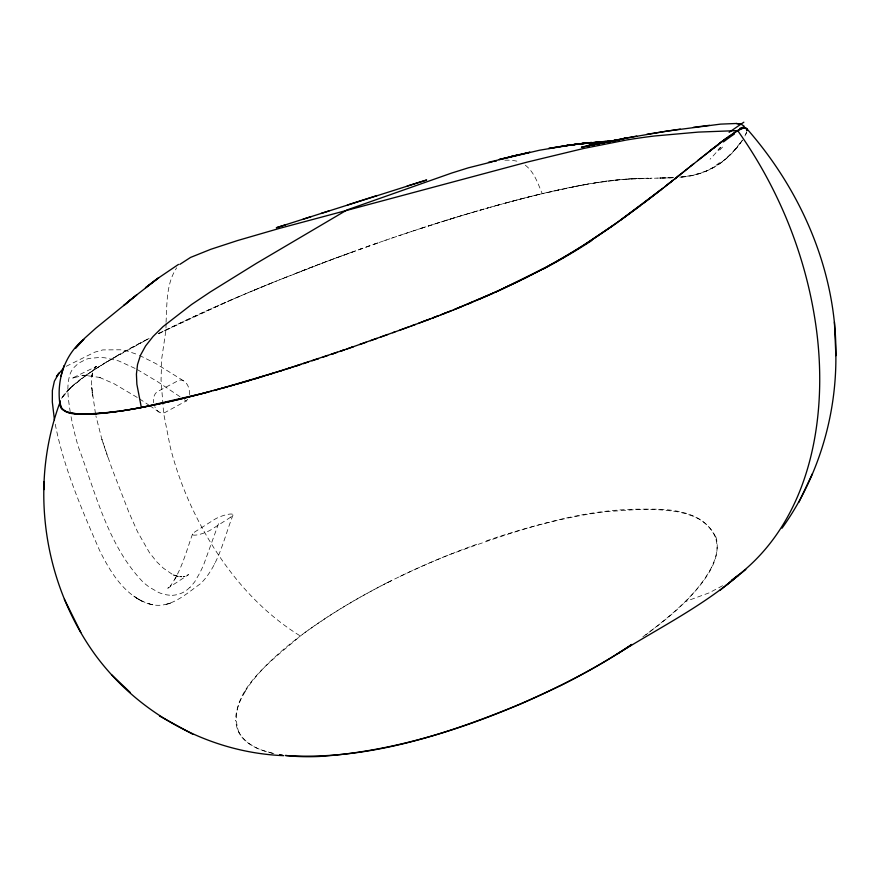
<?xml version="1.0" encoding="UTF-8"?>
<svg xmlns="http://www.w3.org/2000/svg" width="880" height="880" viewBox="0 0 880 880"><rect width="100%" height="100%" fill="white"/><g stroke="black" fill="none" stroke-linecap="round" stroke-linejoin="round"><path stroke-width="0.66" stroke-dasharray="4.4 3.3" d="M166.045 323.598L165.968 329.956L161.667 358.996L161.051 380.039L163.625 413.237L170.291 447.194A284.526 221.452 56.6 0 0 189.255 501.864C213.279 555.269 249.876 604.901 300.289 635.954C354.618 595.848 416.009 566.148 479.391 543.29M166.056 322.333C167.057 304.018 166.067 283.69 176.704 267.795M239.063 732.974C224.301 692.307 274.67 658.878 300.289 635.954M746.702 132.033L745.712 134.541M218.515 523.699L203.764 564.487A251.658 170.885 61.9 0 1 199.837 572.891L194.711 581.823L190.014 587.499M192.544 534.028C186.153 551.694 181.489 570.691 170.28 586.102L171.072 585.233L167.761 588.269L188.661 574.618L183.139 576.686L185.075 576.323L179.773 576.708L181.852 576.763L173.415 574.992L178.277 576.51L172.447 574.409L163.394 568.216L156.662 561.715L149.457 552.618L137.621 531.949L128.81 512.127L111.529 467.401L101.915 439.472L107.789 457.127M233.002 515.053C223.861 538.219 218.9 565.235 200.761 583.539C186.395 593.538 170.225 609.323 150.898 604.384C125.543 597.366 110.572 572.616 99.616 550.462C81.719 509.366 63.624 467.621 55.088 423.401M746.724 131.923L744.832 136.213M214.258 564.212L214.632 563.431M711.546 567.325C696.52 595.496 670.89 616.033 645.788 634.821M174.504 579.843L176.682 575.817L176.264 576.598M245.212 691.515L242.242 696.729A299.475 95.469 -17.6 0 0 235.697 720.775M742.577 140.008L736.538 147.983M736.087 148.522L728.629 156.343M642.796 636.9C669.889 616.671 751.377 555.632 700.964 520.08C693.55 515.746 685.212 513.293 676.83 511.665C598.763 500.467 520.597 528.902 448.426 555.038A292.248 91.146 -17.3 0 0 402.787 575.135L397.804 577.522M70.378 387.904L61.556 398.42C71.313 383.889 86.9 374.759 101.222 365.277M728.101 156.838C716.914 167.684 702.097 174.317 686.719 176.396M69.916 388.333L85.789 375.551A458.194 64.944 -17.5 0 1 96.074 368.566L116.259 356.257M71.093 387.233L84.018 376.827A459.624 65.164 -17.5 0 1 100.023 366.036M721.501 162.404L732.457 152.537L742.39 140.294C728.706 161.227 705.705 175.879 680.482 177.155M722.623 585.717L708.994 592.922L685.531 601.491M102.476 364.496L105.028 362.923M103.631 363.781L111.232 359.194A518.881 74.481 -17.3 0 1 149.787 338.085M66.242 366.3L94.611 352.22L102.784 349.91L120.406 349.789L126.907 350.944L137.368 354.486M106.326 362.142L149.116 338.415M159.104 333.355L227.711 301.466M387.97 582.395L392.865 579.942M229.713 300.597L233.739 298.848M238.194 296.934L224.983 302.654A521.664 74.91 -17.3 0 0 165.979 329.945A521.73 74.932 -17.3 0 0 158.73 333.542M235.763 297.979L239.833 296.23M237.6 297.187L244.123 294.404M241.89 295.361L246.004 293.612M243.991 294.47L256.927 289.036A453.596 63.558 -17.4 0 1 276.672 280.94L310.299 267.696A356.554 47.927 -17.6 0 1 378.917 242.539M248.072 292.732L252.241 290.983M254.331 290.114L275.627 281.369M284.328 277.871L286.528 276.991M295.361 273.504L299.805 271.755M302.049 270.886L306.537 269.148M308.792 268.268L313.335 266.53M315.612 265.661L320.199 263.912M322.498 263.043L327.107 261.305M330.132 260.172L274.307 281.897A457.699 64.24 -17.4 0 0 250.096 291.885M329.428 260.436L376.761 243.309M334.059 258.709L338.712 256.982M341.044 256.124L345.73 254.408M348.073 253.55L352.803 251.834M359.942 249.26L362.329 248.402M367.125 246.697L369.523 245.85M373.945 244.299L380.171 242.121M379.192 242.462L386.397 239.965M384.043 240.779L386.474 239.943M385.836 240.163L392.722 237.809M391.358 238.271L393.8 237.435M392.612 237.842L399.597 235.477M398.706 235.774L401.159 234.949M398.805 235.741L420.112 228.668A241.318 30.701 -17.7 0 1 486.497 208.318L499.576 204.666M403.623 234.124L411.136 231.616M411.026 231.649L425.909 226.787M420.937 228.404L455.785 217.404M428.395 225.984L430.881 225.192M433.378 224.4L438.35 222.816M440.847 222.035L443.333 221.254M450.802 218.933L445.83 220.473M453.475 218.108L473.165 212.19M458.271 216.645L460.757 215.897M465.267 214.544L488.334 207.812M475.64 211.475L478.104 210.749M480.579 210.034L483.043 209.319M485.496 208.615L487.96 207.922M490.402 207.229L517.693 199.804A206.338 25.806 -17.7 0 1 579.04 185.691M495.286 205.854L507.364 202.543M509.751 201.905L523.952 198.176A214.225 26.895 -17.7 0 1 540.056 194.183L581.262 185.273M575.784 186.318L602.569 181.698L591.701 183.403M579.051 185.691L588.83 183.898M582.45 185.053L585.981 184.404M587.136 184.195L590.568 183.601M593.087 183.172L622.875 179.366L658.647 178.068M603.559 181.555L606.606 181.137M686.081 176.495L679.602 177.243M607.607 181.005L623.216 179.333M613.085 180.334L633.248 178.695M679.899 177.21L692.901 175.274L706.904 170.863A647.9 202.95 71.6 0 0 721.083 161.293M624.899 179.212L627.363 179.036M628.166 178.981L630.553 178.838M631.334 178.794L632.115 178.75M632.885 178.706L633.644 178.673M673.068 177.683L669.13 177.837M634.403 178.64L638.847 178.453M673.475 177.661L664.543 177.958M672.595 177.705L657.063 178.09M634.909 178.607L636.559 178.541M638.176 178.486L645.216 178.277M639.573 178.431L640.299 178.409M641.014 178.387L641.718 178.365M668.481 177.859L666.512 177.914M642.433 178.354L643.137 178.332M643.83 178.31L650.672 178.178M665.852 177.936L663.234 177.991M661.925 178.013L662.585 178.002M647.284 178.244L647.966 178.222M662.332 178.002L663.795 177.98M659.956 178.046L661.276 178.024M650.529 178.178L652.025 178.156M659.406 178.046L660.869 178.024M504.845 160.193L511.467 160.171L518.023 161.37M169.598 595.166L168.3 595.067A41.866 29.15 57.4 0 1 158.664 592.482L149.534 587.268A58.465 40.876 57.7 0 1 142.956 581.999C107.69 545.16 95.689 493.053 78.232 446.512A245.344 182.479 59 0 1 75.57 436.931A252.725 188.386 59 0 1 72.369 423.445L70.576 414.194M137.236 397.441L114.092 383.757L98.648 377.047L100.705 377.564L84.447 375.331L86.482 375.254L81.719 375.507L84.161 375.243L72.424 378.07L96.426 366.41L94.633 367.752L96.47 366.036C88.99 372.889 92.235 386.507 92.499 396.132L91.729 387.508L95.612 414.634M87.23 375.562L85.052 375.265L90.299 376.002M273.878 753.456C256.872 750.409 236.731 740.289 235.763 720.753M272.492 753.28L260.051 749.518A233.299 74.371 -18.2 0 1 239.184 732.93M148.907 603.801L152.812 604.78L147.07 603.35M139.502 355.41L156.002 363.671L184.074 381.128M135.091 368.423L118.668 360.921L104.951 357.808A147.202 102.784 59.1 0 0 99.308 357.533L89.441 358.358A53.361 37.554 61.3 0 0 86.053 359.348L78.485 363.253L73.359 368.082A36.652 25.74 61.7 0 0 70.125 373.989C65.934 386.617 68.541 400.213 70.367 413.039M137.291 369.578L158.059 381.986L180.169 396.836M139.491 398.871L148.61 404.899M149.655 405.614L159.049 412.06M184.327 399.74L186.406 401.192M525.294 165.198C534.358 172.084 537.922 183.59 542.223 193.666A207.185 25.927 -17.7 0 1 575.773 186.329M715.781 537.086C697.213 499.664 640.508 510.18 606.87 511.511A184.745 54.714 -17.4 0 0 560.307 519.706L540.595 524.458A218.9 65.923 -17.4 0 0 484.572 541.497M102.025 439.857L95.887 415.866M505.109 203.159A207.229 25.938 -17.7 0 1 542.234 193.655M232.298 299.464A518.628 74.404 -17.3 0 0 166.001 329.945A518.881 74.481 -17.3 0 0 157.905 333.96M116.248 356.257A521.73 74.932 -17.3 0 1 149.919 338.008M189.343 394.691A11.088 7.48 78.7 0 0 186.373 383.284A11.088 7.48 78.7 0 0 178.255 380.622L157.674 391.512A11.231 7.678 78.8 0 0 153.648 402.699M187.682 399.267A11.088 7.48 78.7 0 1 185.471 401.335L165.033 412.467A11.231 7.678 78.8 0 1 154.759 406.67M189.871 587.323A51.942 36.201 57.7 0 1 169.653 595.386M722.513 147.092A315.37 42.834 -32.3 0 1 719.796 150.007M602.668 181.654A232.914 29.436 -17.7 0 1 613.184 180.29M61.578 398.343A368.555 51.678 -17.8 0 1 70.026 388.3M244.937 691.581A366.993 118.206 -16.9 0 1 300.443 635.943A366.432 117.821 -16.9 0 1 387.827 582.373M715.924 537.042A318.329 95.843 -18.6 0 1 711.414 567.347M715.99 152.713A223.432 26.444 -38.6 0 1 710.083 159.192M92.4 373.219L91.905 376.398L92.433 373.164M230.802 517.121L211.189 529.661A11.132 2.431 -19.5 0 1 196.361 535.029A11.132 2.431 -19.5 0 1 194.876 531.894L214.566 519.409A10.967 2.376 -19.4 0 1 229.13 514.162A10.967 2.376 -19.4 0 1 230.802 517.121M74.195 377.443L72.765 378.081L74.195 377.476M170.346 603.163L165.429 604.582L170.346 603.163M143.088 601.755L137.357 598.576L143.088 601.755M138.919 599.544L133.133 595.694L138.919 599.544"/><path stroke-width="1.32" d="M60.346 401.159C57.673 407.594 64.779 412.181 70.334 412.83C85.954 415.712 101.948 413.369 117.546 411.466M732.886 133.595C735.977 131.978 746.119 123.475 746.999 130.702M283.701 755.656C209.66 752.752 138.721 714.307 95.007 654.533C43.197 582.67 29.084 485.375 60.049 402.215M203.335 393.283L141.339 407.495A233.684 32.989 -18.4 0 1 105.391 412.962C94.292 412.236 59.059 420.915 60.302 401.28M129.976 300.168L123.728 305.558L136.752 294.888L95.788 328.207L84.788 338.107L75.284 348.425L83.743 339.383C64.57 354.805 56.606 379.841 59.84 403.777M63.998 365.629L60.929 376.024M782.012 528.209C817.773 478.412 836.374 416.867 835.879 355.685C836.88 272.008 801.57 190.949 746.779 128.656L744.645 127.787M798.853 502.37L812.427 473.693M56.419 376.651L58.96 373.076L54.373 381.216L52.371 390.423L52.316 401.984L54.428 419.804M56.936 375.914L63.217 368.5M179.839 264.385L190.564 257.422L210.716 249.326L237.534 240.548L279.081 228.492L526.933 162.162L583.935 148.401L626.12 140.063A755.546 580.118 36.4 0 1 654.379 136.004L698.247 132.099L737.66 130.592L743.886 127.897L745.701 127.864L747.065 129.976M129.767 300.311L158.697 277.805L145.475 287.771L155.331 280.082L178.486 264.407M719.807 590.48L738.551 575.201C701.811 606.738 658.031 628.452 617.188 654.016M725.879 585.519L745.8 569.492M690.063 166.65L693.847 163.625M680.493 174.306L674.74 178.893L676.621 177.386M688.886 167.596C640.618 206.558 590.843 244.464 535.458 272.811M697.598 160.622L727.078 137.676M678.051 176.253L721.435 141.878L737.66 130.592C756.965 157.674 773.113 186.945 786.027 217.591A380.413 311.025 58.8 0 1 814.275 315.227C830.159 408.507 813.868 521.807 731.5 580.206M672.727 180.477L666.347 185.526M673.068 180.213L668.03 184.195M664.653 186.857L666.853 185.119M709.577 151.096L713.933 147.675M661.243 189.519L643.951 202.862M662.915 188.21L615.406 223.872M719.488 143.363L729.575 135.883M640.431 205.524L620.62 220.143M616.506 223.08L583.935 245.025M613.58 225.159L591.426 240.218M631.708 644.457C596.64 668.151 558.723 687.357 519.97 704.253C445.863 734.58 366.685 760.727 285.604 755.502M582.054 246.213C523.127 283.338 458.106 309.32 392.744 332.706M543.642 268.488L498.388 290.818L453.464 309.881M531.476 274.868L533.467 273.834M529.474 275.88L523.468 278.905M521.455 279.895L495.022 292.347M558.778 686.4C483.593 722.667 402.897 750.816 319.143 756.481A199.859 64.075 -18.5 0 1 285.428 755.469M492.965 293.26L478.511 299.574M472.285 302.203L468.116 303.941M456.555 308.649L461.241 306.757M442.42 314.215L451.847 310.519M447.161 312.367L449.262 311.542M440.836 314.831L445.049 313.192M436.601 316.459L438.724 315.645M432.96 317.845L437.701 316.041M432.377 318.076L434.489 317.262M426.008 320.474L430.254 318.879M423.478 321.42L428.219 319.638M418.726 323.191L423.885 321.266M411.125 325.996L415.382 324.434M399.663 330.198L409.2 326.711M394.889 331.925L351.78 347.27M380.534 337.106L387.651 334.543M374.781 339.163L376.926 338.393M370.469 340.692L375.749 338.811M359.667 344.509L366.168 342.221M346.984 348.942L353.177 346.786M342.188 350.603L352.792 346.918M340.219 351.274L344.542 349.789M343.255 350.229L280.599 370.942L221.683 388.366M332.585 353.892L337.381 352.253M331.551 354.244L333.718 353.507M323.004 357.137L327.8 355.52M316.316 359.37L318.494 358.644M313.434 360.327L318.219 358.743M311.96 360.822L314.138 360.096M303.886 363.473L308.66 361.911M303.248 363.682L305.426 362.967M296.703 365.805L301.07 364.397M299.123 365.024L256.916 378.213M321.211 213.422L426.668 179.993L407.165 186.032M303.182 219.186L329.032 210.914M347.435 205.018L377.058 195.525M310.97 216.689L276.309 227.744L285.472 224.84M287.991 368.61L290.169 367.906M279.279 371.36L281.457 370.678M270.6 374.055L272.767 373.384M266.266 375.386L268.433 374.726M261.954 376.706L264.11 376.046M259.798 377.355L253.363 379.28M251.218 379.918L244.816 381.799M242.693 382.415L236.335 384.252M234.223 384.846L230.021 386.045M227.931 386.628L215.985 389.917M219.615 388.927L213.455 390.599M211.409 391.149L205.337 392.755M208.428 391.941L186.593 397.529A233.629 32.978 -18.4 0 1 141.328 407.506L138.875 407.957A240.273 33.847 -18.3 0 1 124.333 410.454L119.757 411.147M199.958 394.163L234.3 384.824A257.653 36.003 -18.3 0 0 256.883 378.268M488.444 162.294L539.55 150.216L575.872 144.199M492.613 161.733L468.347 167.827L451.671 173.052L346.94 209.979L256.443 263.329L210.199 292.017L191.554 304.524L163.086 326.579L153.054 336.501L145.596 345.961L140.503 355.212L137.533 364.507L136.422 374.11L136.873 384.285L141.339 407.495M607.354 141.79L588.269 145.64L627.011 137.918L581.427 147.191L620.202 139.524L593.868 144.32L609.642 141.537L592.724 144.309L615.549 140.723L581.691 143.682L615.043 140.756M601.161 143.066L616.759 139.92M586.454 145.849L609.642 141.537M636.724 136.092L621.511 138.952L666.215 131.186L720.555 124.124L736.34 123.486L741.51 124.443L744.161 126.17M604.439 142.395L611.248 141.174M602.382 142.791L618.211 140.074M609.081 141.625L601.403 142.901L615.736 140.624L600.919 142.549L615.824 140.69M646.778 134.31L680.295 129.118M121.803 410.85L96.14 413.765M493.9 161.458L496.298 161.139M608.773 141.57L615.549 140.701M709.489 125.323L693.385 127.336M581.691 143.682L605.506 141.35M601.821 142.087L615.329 140.723M596.013 142.252L615.67 140.767M736.34 123.486L740.157 124.003M65.395 411.246L61.479 408.507L59.84 403.634M159.489 716.001L192.841 734.283M111.595 674.729L130.35 692.571M64.372 599.269L80.85 632.467M746.779 128.656L747.021 129.382M834.427 322.025L835.879 355.685M44 481.789L44.143 489.588M739.673 128.469A80.388 9.614 -44.1 0 1 744.931 127.512M723.459 141.911A79.706 8.349 -42.9 0 1 734.514 133.925M59.686 403.689A368.555 51.678 -17.8 0 1 60.17 401.5M95.942 413.864A263.329 36.971 -18.2 0 1 65.516 411.191M199.98 394.141A233.233 32.923 -18.4 0 1 121.737 410.883M591.69 240.592A714.175 678.898 53.7 0 1 543.796 268.785M631.73 644.556A319.671 96.91 -18.7 0 1 558.899 686.444M282.183 755.04A199.859 64.075 -18.5 0 1 279.664 754.655M720.5 147.554A223.432 26.444 -38.6 0 1 718.289 150.117M729.124 132.319A213.367 11.143 -37.5 0 1 743.853 122.199M714.34 147.664A123.299 10.01 -41.5 0 1 718.454 144.474M729.179 136.334A84.326 9.229 -43.2 0 1 732.501 134.013M519.651 154.572L499.29 159.489L519.651 154.572M529.826 152.262L509.795 156.915L529.826 152.262M567.655 145.343L548.757 148.456L567.655 145.343M583.693 143.264L565.763 145.695L591.536 142.472L573.705 144.628L583.693 143.264"/></g></svg>
